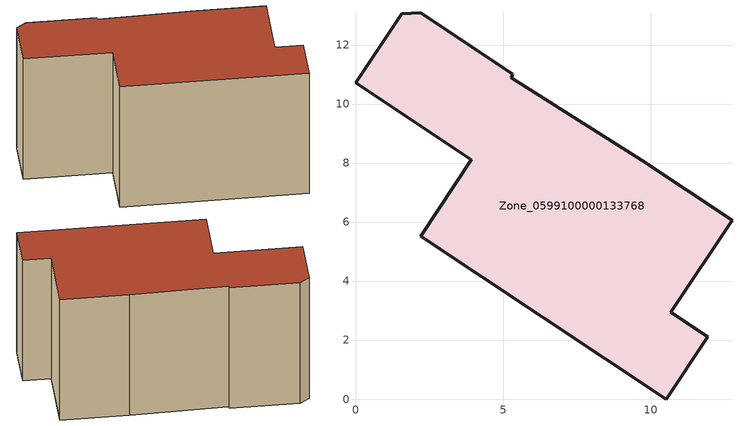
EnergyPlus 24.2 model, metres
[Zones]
Zone_0599100000133768
 floor ground (C_G): 3.93,8.11 0,10.72 1.57,13.06 2.22,13.09 5.34,11.01 5.27,10.89 9.7,8.1 12.76,6.06 10.69,2.94 11.94,2.11 10.54,0 2.21,5.53 z0
 wall outside (C_F): 0,10.72 3.93,8.11 2.21,5.53 10.54,0 11.94,2.11 10.69,2.94 12.76,6.06 9.7,8.1 5.27,10.89 5.34,11.01 2.22,13.09 1.57,13.06 0,10.72 z0:7.73
 roof outside (C_R): 5.27,10.89 5.34,11.01 2.22,13.09 1.57,13.06 0,10.72 3.93,8.11 2.21,5.53 10.54,0 11.94,2.11 10.69,2.94 12.76,6.06 9.7,8.1 z7.73
[BUILDING]
Pand.0599100000133768: North Axis=0; Terrain=City; Loads Convergence Tolerance Value=0.04; Temperature Convergence Tolerance Value=0.4; Solar Distribution=FullExterior; Maximum Number of Warmup Days=25; Minimum Number of Warmup Days=1
[Site:Location]
Rotterdam.The.Hague.AP_ZH_NLD Design_Conditions: Latitude=51.96; Longitude=4.45; Time Zone=1; Elevation=-4.5
[SITE:GROUNDTEMPERATURE:BUILDINGSURFACE]
18, 18, 18, 18, 18, 18, 18, 18, 18, 18, 18, 18
[MATERIAL] Thermal Absorptance=0.9; Solar Absorptance=0.7; Visible Absorptance=0.7
Name | Roughness | Thickness | Conductivity | Density | Specific Heat
G.TC.1975-1991 | MediumSmooth | 0.15 | 0.288461 | 540 | 1210
F.TC.1975-1991 | Rough | 0.3 | 0.230769 | 1920 | 840
R.TC.1975-1991 | MediumRough | 0.2 | 0.153846 | 1500 | 1000
[CONSTRUCTION]
C_G: G.TC.1975-1991
C_F: F.TC.1975-1991
C_R: R.TC.1975-1991
[ZONE]
Zone_0599100000133768: Type=1; Multiplier=1; Ceiling Height=Autocalculate; Volume=Autocalculate; Floor Area=autocalculate; Part of Total Floor Area=Yes
[ZONEINFILTRATION:DESIGNFLOWRATE]
Infil_Zone_0599100000133768: Zone or ZoneList or Space or SpaceList=Zone_0599100000133768; Schedule=AlwaysOn; Design Flow Rate Calculation Method=Flow/Area; Flow Rate per Floor Area=0.003; Constant Term Coefficient=1; Temperature Term Coefficient=0; Velocity Term Coefficient=0; Velocity Squared Term Coefficient=0
[HVACTEMPLATE:ZONE:IDEALLOADSAIRSYSTEM]
Zone_0599100000133768: Maximum Heating Supply Air Temperature=50; Minimum Cooling Supply Air Temperature=13; Maximum Heating Supply Air Humidity Ratio=0.0156; Minimum Cooling Supply Air Humidity Ratio=0.0077; Heating Limit=NoLimit; Cooling Limit=NoLimit; Dehumidification Control Type=ConstantSensibleHeatRatio; Cooling Sensible Heat Ratio=0.7; Dehumidification Setpoint=60; Humidification Control Type=None; Humidification Setpoint=30; Outdoor Air Method=None; Outdoor Air Flow Rate per Person=0.00944; Outdoor Air Flow Rate per Zone Floor Area=0; Outdoor Air Flow Rate per Zone=0; Demand Controlled Ventilation Type=None; Outdoor Air Economizer Type=NoEconomizer; Heat Recovery Type=None; Sensible Heat Recovery Effectiveness=0.7; Latent Heat Recovery Effectiveness=0.65
[ZONECONTROL:THERMOSTAT]
ThermostatControl_Zone_0599100000133768: Zone or ZoneList=Zone_0599100000133768; Control Type Schedule=DualSetpointControlType; Control 1=Thermostat_Zone_0599100000133768; Temperature Difference Between Cutout And Setpoint=0
[THERMOSTATSETPOINT:DUALSETPOINT]
Thermostat_Zone_0599100000133768: Heating Setpoint Temperature Schedule=HeatingSetpoint_Zone_0599100000133768; Cooling Setpoint Temperature Schedule=CoolingSetpoint_Zone_0599100000133768
[SCHEDULE:COMPACT]
HeatingSetpoint_Zone_0599100000133768: Through: 12/31, For: AllDays, Until: 24:00, 21
CoolingSetpoint_Zone_0599100000133768: Through: 12/31, For: AllDays, Until: 24:00, 24
DualSetpointControlType: Through: 12/31, For: AllDays, Until: 24:00, 4
AlwaysOn: Through: 12/31, For: AllDays, Until: 24:00, 1
